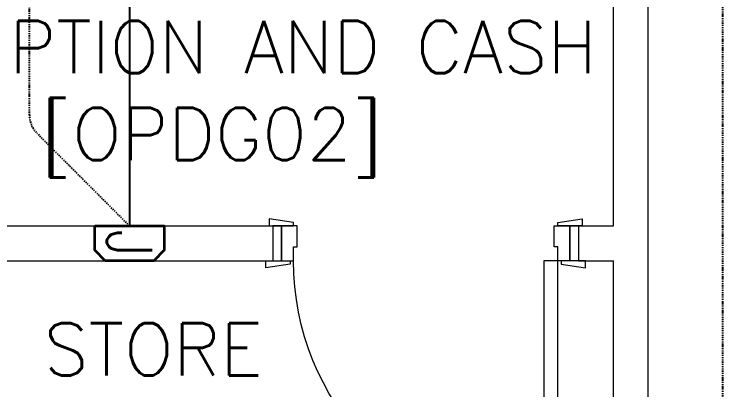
# Model space of a CAD drawing. Header units: inches. Extents: x -12418 to 57169, y -29325 to 19878.
# Drawn here: x 7374 to 9413, y -5218 to -4139 of the extents above; entities that cross this region are included whole.
import ezdxf
from ezdxf.enums import TextEntityAlignment as Align

# ---------------------------------------------------------------- set-up
doc = ezdxf.new("R2010")
doc.units = ezdxf.units.IN
doc.header["$LTSCALE"] = 25
doc.header["$MEASUREMENT"] = 0
doc.linetypes.add('DASHDOT', pattern=[25.4, 12.7, -6.35, 0, -6.35])
doc.linetypes.add('HIDDEN', pattern=[9.525, 6.35, -3.175])
doc.layers.get('0').update_dxf_attribs({"color": 8})
for name, color, linetype, lineweight in [('00-Ground Floor$0$72_EGR_BASE_TEXT', 252, 'Continuous', 5), ('00-Ground Floor$0$Walls', 251, 'Continuous', 5), ('00-Ground Floor$0$Wooden Joinery', 251, 'Continuous', 5), ('E-LITE-CLNG-CNDT', 6, 'DASHDOT', 35), ('T-DATA-CLNG-COND', 51, 'DASHDOT', 25), ('T-DATA-FLOR-COND', 40, 'HIDDEN', 25), ('T-DATA-WALL @ 100', 33, 'Continuous', 35)]:
    doc.layers.add(name, color=color, linetype=linetype, lineweight=lineweight)
doc.styles.add('00-Ground Floor$0$SIMPLEX', font='SIMPLEX.shx', dxfattribs={"height": 150})
doc.styles.add('DC_Simplex', font='SIMPLEX.shx', dxfattribs={"width": 0.7})

# ---------------------------------------------------------------- blocks, each defined once
blk = doc.blocks.new('00-Ground Floor$0$A$C72370EFE')
at = {"layer": '00-Ground Floor$0$Wooden Joinery'}
for p, q in [((-0.01, -0.04), (-0.02, -0.04)), ((-0.01, -0.03), (-0.01, -0.07)), ((0, -0.03), (-0.01, -0.03)), ((0.04, -0.03), (0.05, -0.03)), ((0.05, -0.03), (0.05, -0.07)), ((0.05, -0.04), (0.06, -0.04)), ((-0.01, -0.06), (-0.02, -0.06)), ((0.05, -0.06), (0.06, -0.06)), ((-0.05, -0.07), (-0.05, -0.16)), ((-0.03, -0.07), (-0.03, -0.16)), ((0, -0.07), (-0.01, -0.07)), ((0.04, -0.07), (0.05, -0.07)), ((0.07, -0.07), (0.07, -0.16)), ((0.09, -0.07), (0.09, -0.16)), ((-0.01, -0.17), (-0.02, -0.17)), ((-0.01, -0.17), (-0.01, -0.19)), ((0.05, -0.17), (0.06, -0.17)), ((0.05, -0.17), (0.05, -0.19)), ((-0.01, -0.19), (-0.02, -0.19)), ((0.05, -0.19), (0.06, -0.19))]:
    blk.add_line(p, q, dxfattribs=at)
for centre, radius, start, end in [((-0.02, -0.07), 0.03, 90, 180), ((0.06, -0.07), 0.03, 0, 90), ((-0.02, -0.07), 0.01, 90, 180), ((0.06, -0.07), 0.01, 0, 90), ((-0.02, -0.16), 0.03, 180, 270), ((-0.02, -0.16), 0.01, 180, 270), ((0.06, -0.16), 0.01, 270, 0), ((0.06, -0.16), 0.03, 270, 0)]:
    blk.add_arc(centre, radius, start, end, dxfattribs=at)
blk = doc.blocks.new('00-Ground Floor$0$A$C5FCA3E6B')
at = {"layer": '00-Ground Floor$0$Wooden Joinery'}
for points in [[(80, 858.9), (80, 868.9), (10, 878.9), (10, 858.9)], [(840, 858.9), (840, 868.9), (910, 878.9), (910, 858.9)], [(70, 758.9), (70, 748.9), (0, 738.9), (0, 758.9)], [(120, 758.9), (120, 0), (80, 0), (80, 758.9)], [(850, 758.9), (850, 748.9), (920, 738.9), (920, 758.9)]]:
    blk.add_lwpolyline(points, close=True, dxfattribs=at)
for points in [[(45, 758.9), (45, 858.9), (20, 858.9), (20, 758.9), (45, 758.9)], [(45, 758.9), (80, 758.9), (80, 798.9), (90, 798.9), (90, 858.9), (45, 858.9), (45, 758.9)], [(875, 758.9), (840, 758.9), (840, 798.9), (830, 798.9), (830, 858.9), (875, 858.9), (875, 758.9)], [(875, 758.9), (875, 858.9), (900, 858.9), (900, 758.9), (875, 758.9)]]:
    blk.add_lwpolyline(points, dxfattribs=at)
blk.add_arc((80, 758.9), 760, 273.0171, 0, dxfattribs=at)
at = {"layer": '00-Ground Floor$0$Wooden Joinery', "xscale": 999.9999999998854, "yscale": 999.9999999998854, "zscale": 999.9999999998854, "rotation": 180}
blk.add_blockref('00-Ground Floor$0$A$C72370EFE', (120, 0), dxfattribs=at)
blk = doc.blocks.new('00-Ground Floor')
at = {"layer": '00-Ground Floor$0$Walls'}
for p, q in [((9097.9, -4747.4, 0), (9097.9, -2747.4, 0)), ((9197.9, -6447.4, 0), (9197.9, -2747.4, 0)), ((5457.9, -4747.4, 0), (8117.9, -4747.4, 0)), ((8997.9, -4747.4, 0), (9097.9, -4747.4, 0)), ((5457.9, -4847.4, 0), (8117.9, -4847.4, 0)), ((8997.9, -4847.4, 0), (9097.9, -4847.4, 0)), ((9097.9, -6247.4, 0), (9097.9, -4847.4, 0))]:
    blk.add_line(p, q, dxfattribs=at)
at = {"layer": '00-Ground Floor$0$Wooden Joinery', "xscale": -1}
blk.add_blockref('00-Ground Floor$0$A$C5FCA3E6B', (9017.9, -5606.4, 0), dxfattribs=at)
at = {"layer": '00-Ground Floor$0$72_EGR_BASE_TEXT', "char_height": 150, "attachment_point": 2, "style": '00-Ground Floor$0$SIMPLEX'}
for s, insert in [('RECEPTION AND CASH', (7947.9, -4158.5)), ('[OPDG02]', (7943, -4408.2, 0)), ('STORE', (7774.2, -5026.7))]:
    blk.add_mtext(s, dxfattribs=dict(at, insert=insert))
blk = doc.blocks.new('*U132')
blk.add_lwpolyline([(-1, 0), (1, 0), (1, -0.697), (0.697, -1), (-0.697, -1), (-1, -0.697)], close=True)
at = {"style": 'DC_Simplex', "width": 0.9}
blk.add_attdef('TYPE', text='', height=1.3, rotation=270, dxfattribs=at).set_placement((0, -0.5), align=Align.MIDDLE_CENTER)

msp = doc.modelspace()

# ---------------------------------------------------------------- linework, layer by layer
at = {"layer": 'T-DATA-CLNG-COND', "ltscale": 0.01, "elevation": 0}
for points in [[(7137.1, -9865.9), (9337.9, -9865.9, 0.414214), (9412.9, -9790.9), (9412.9, -2697.4)], [(7705.8, -4747.4), (7440, -4481.6, -0.198912), (7418, -4428.6), (7418, -2697.4)]]:
    msp.add_lwpolyline(points, format="xyb", dxfattribs=at)
at = {"layer": 'T-DATA-FLOR-COND', "ltscale": 0.01, "elevation": 0}
msp.add_lwpolyline([(7705.8, -3350.5), (7705.8, -4747.4)], dxfattribs=at)

# ---------------------------------------------------------------- block references
at = {"layer": 'E-LITE-CLNG-CNDT'}
msp.add_blockref('00-Ground Floor', (0, 0), dxfattribs=at)
at = {"layer": 'T-DATA-WALL @ 100', "xscale": 100, "yscale": 100, "zscale": 100}
msp.add_blockref('*U132', (7705.8, -4747.4, 0), dxfattribs=at).add_auto_attribs({'TYPE': 'J'})

doc.saveas('drawing.dxf')
